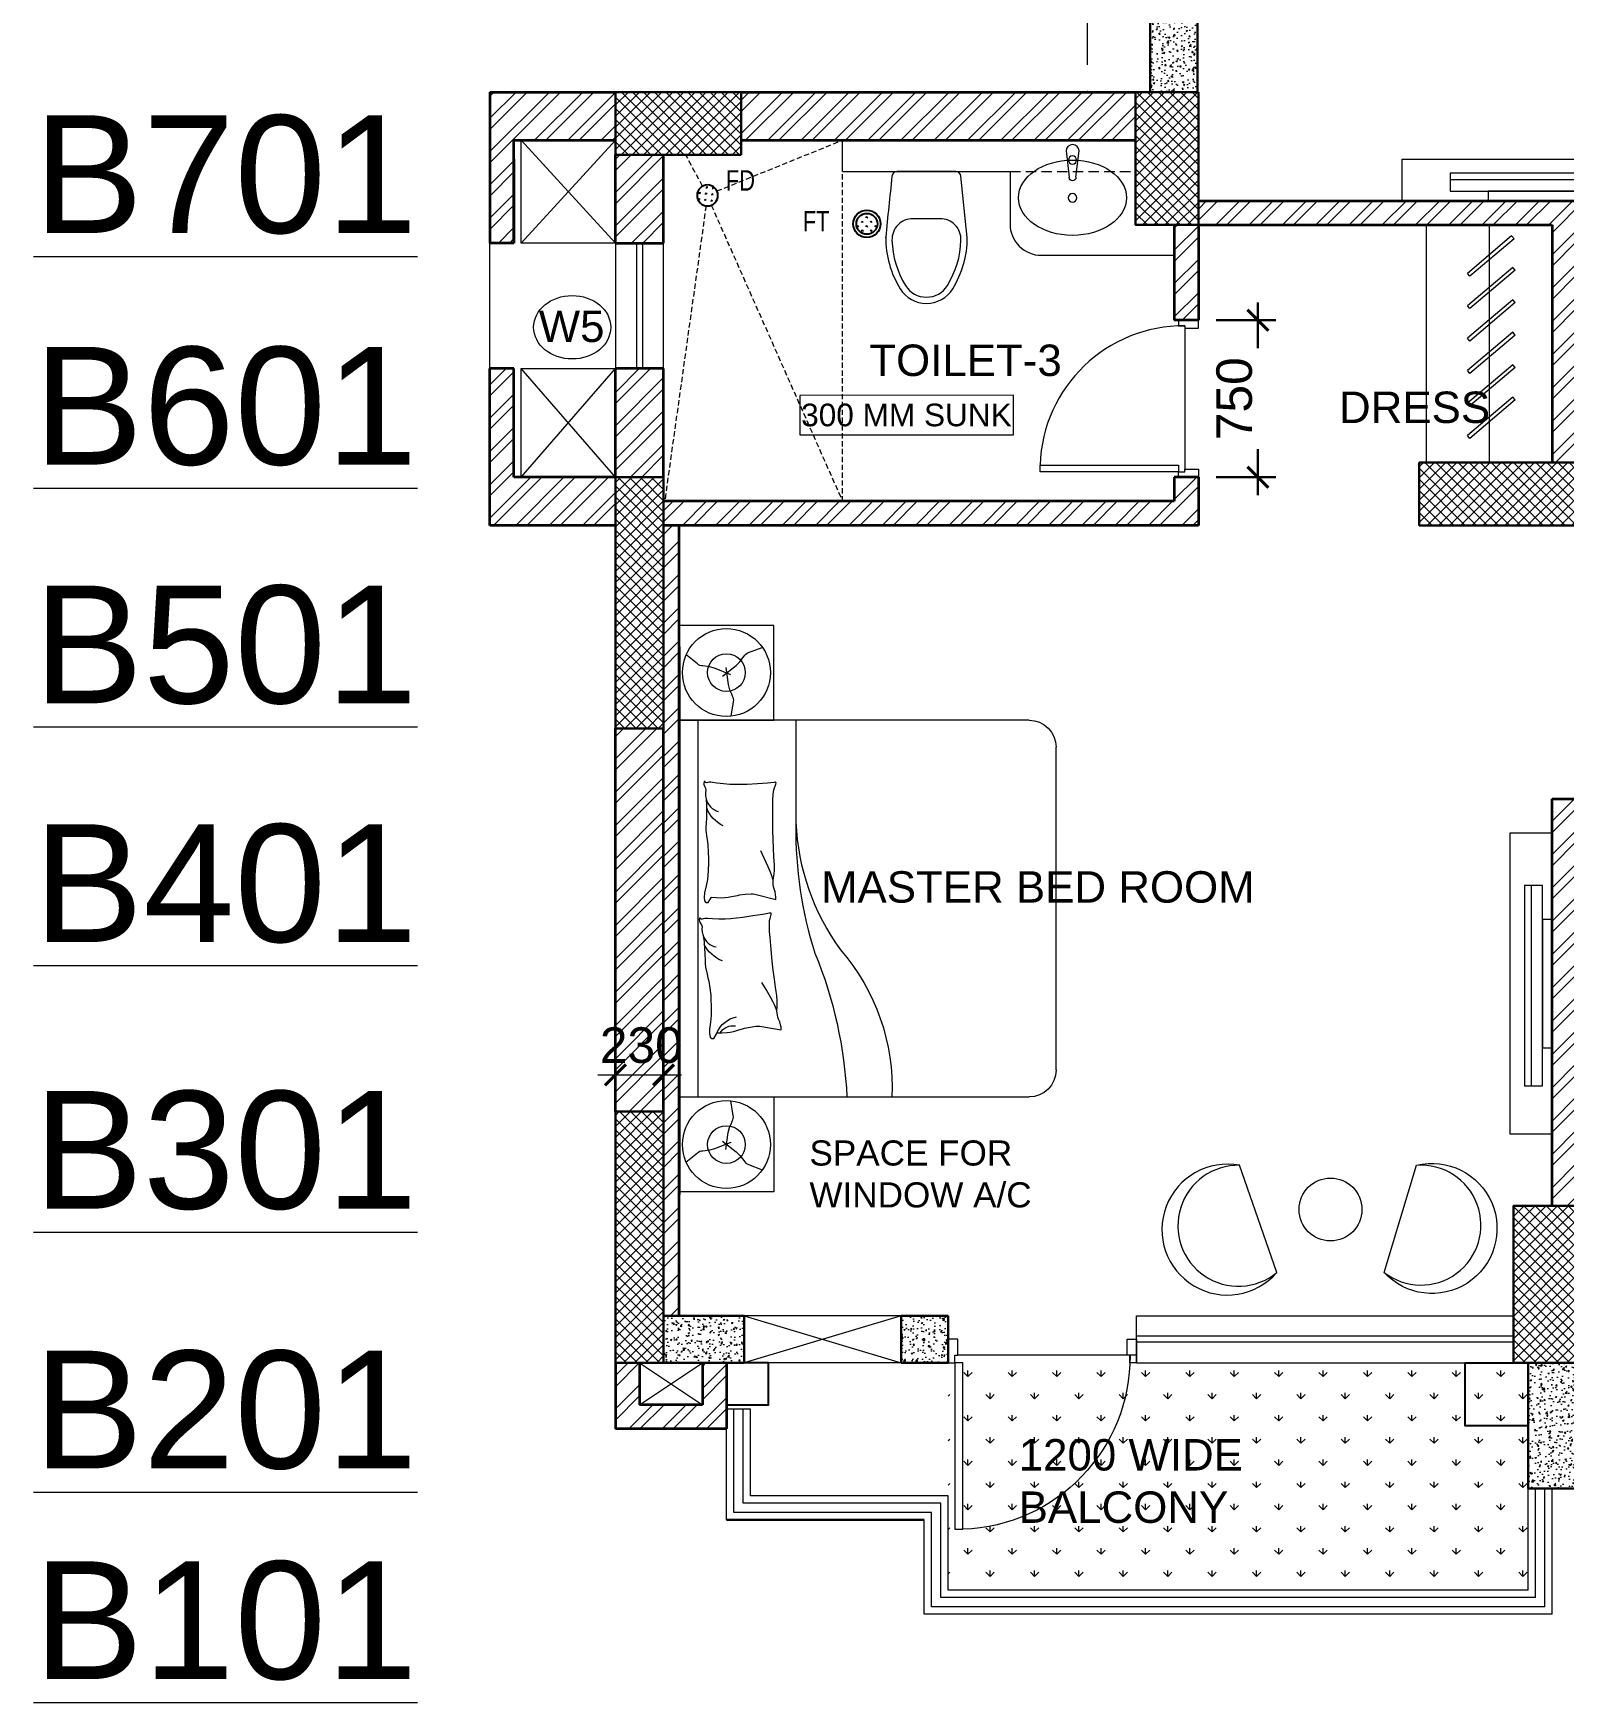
# Model space of a CAD drawing. Header units: millimetres. Extents: x 2919505 to 2966223, y -2460693 to -2283121.
# Drawn here: x 2919505 to 2926816, y -2315354 to -2307381 of the extents above; entities that cross this region are included whole.
import ezdxf
from ezdxf.enums import TextEntityAlignment as Align

# ---------------------------------------------------------------- set-up
doc = ezdxf.new("R2010")
doc.units = ezdxf.units.MM
doc.header["$LTSCALE"] = 100
doc.header["$MEASUREMENT"] = 0
doc.header["$PDMODE"] = 67
doc.linetypes.add('DASHED2', pattern=[0.375, 0.25, -0.125])
doc.linetypes.add('HIDDEN', pattern=[0.375, 0.25, -0.125])
for name, color, linetype, lineweight in [('A-DW NAMES', 173, 'Continuous', 15), ('ACC BLOCK', 211, 'Continuous', 30), ('COL H', 252, 'Continuous', 5), ('COLHACTH', 252, 'Continuous', 5), ('DIM', 7, 'Continuous', 9), ('door', 35, 'Continuous', 13), ('Door_ele', 21, 'Continuous', 30), ('FIX', 152, 'Continuous', 18), ('fixtures', 151, 'Continuous', 5), ('furn', 12, 'Continuous', 13), ('furniture', 5, 'Continuous', 18), ('hatch', 9, 'Continuous', 0), ('hidden', 127, 'HIDDEN', 5), ('MKG TEXT', 7, 'Continuous', 25), ('PROJ.', 7, 'DASHED2', 18), ('S-BALCONY HATCH', 34, 'Continuous', 5), ('Stairs', 2, 'Continuous', 18), ('text', 7, 'Continuous', 9), ('WALL', 1, 'Continuous', 35), ('WALL HATCH', 43, 'Continuous', 5), ('win', 150, 'Continuous', 18)]:
    doc.layers.add(name, color=color, linetype=linetype, lineweight=lineweight)
doc.layers.add('cutout', color=7, linetype='HIDDEN', lineweight=20, true_color=0x0544ff)
doc.layers.add('STR. COLUMN', color=7, linetype='Continuous', lineweight=30, true_color=0xf50000)
doc.layers.add('TANK', color=5, linetype='Continuous')
doc.styles.add('ARIAL', font='arial.ttf')
doc.styles.add('S', font='GOTHIC.TTF')
doc.styles.add('S7', font='romand.shx', dxfattribs={"height": 50})
doc.styles.add('Seal_Text', font='arial.ttf')
doc.styles.get("Standard").update_dxf_attribs({"font": 'sanss___.ttf'})
doc.dimstyles.new('D100', dxfattribs={"dimtxt": 170, "dimasz": 100, "dimexe": 85, "dimexo": 85, "dimgap": 25, "dimtad": 3, "dimdec": 0, "dimrnd": 5, "dimtxsty": 'Standard', "dimblk": 'ARCHTICK', "dimcen": 100, "dimdle": 85, "dimclrd": 256, "dimclre": 256, "dimclrt": 256, "dimadec": 0, "dimazin": 0, "dimtfac": 1, "dimtdec": 0, "dimtmove": 1, "dimatfit": 3, "dimfxl": 1, "dimlwd": -1, "dimlwe": -1, "dimarcsym": 0})
pattern_1 = [(45, (2939425.94, -2303411.33), (-79.5495, 79.5495), []), (45, (2939478.97, -2303411.33), (-79.5495, 79.5495), [])]
pattern_2 = [(50, (36.665, 147869.8), (71.7260183, -6.2752135), [7.5, -82.5]), (355, (36.665, 147869.8), (-13.8751334, 75.2192134), [6, -66]), (100.4514445, (42.64, 147869.28), (57.8508847, 68.9439991), [6.3740192, -70.1142112]), (46.1842, (36.665, 147889.8), (106.724133, -16.551928), [11.25, -123.75]), (96.6356355, (45.56, 147888.42), (93.4661946, 97.41186), [9.5610342, -105.171376]), (351.184164, (36.67, 147889.8), (93.4661945, 97.41186), [9, -99]), (21, (46.665, 147884.8), (59.6907052, -40.2618891), [7.5, -82.5]), (326, (46.665, 147884.8), (24.3315332, 72.5150045), [6, -66]), (71.4514447, (51.64, 147881.446), (84.0222377, 32.2531153), [6.374019, -70.1142112]), (37.5, (36.665, 147869.8), (1.21598553, 33.28938538), [0, -65.2, 0, -67, 0, -66.25]), (7.5, (36.665, 147869.8), (26.30695374, 39.4411712), [0, -38.2, 0, -63.7, 0, -25.25]), (327.5, (14.365, 147869.8), (53.38224362, -2.25548717), [0, -25, 0, -78, 0, -103.5]), (317.5, (4.365, 147869.8), (58.31861693, 10.01049823), [0, -32.5, 0, -51.8, 0, -73.5])]
pattern_3 = [(45, (36.67, 147869.8), (-79.549513, 79.549513), []), (45, (89.7, 147869.8), (-79.549513, 79.549513), [])]

# ---------------------------------------------------------------- blocks, each defined once
blk = doc.blocks.new('col7')
at = {"layer": 'COL H', "lineweight": 5, "ltscale": 0.1}
h = blk.add_hatch(dxfattribs=at)
h.set_pattern_fill('ANSI37', color=256, scale=300)
h.paths.add_polyline_path([(2930269.3, -2431251.2), (2930269.3, -2431021.2), (2929069.3, -2431021.2), (2929069.3, -2431251.2)])
at = {"color": 4, "ltscale": 0.1}
blk.add_lwpolyline([(2930269.3, -2431251.2), (2930269.3, -2431021.2), (2929069.3, -2431021.2), (2929069.3, -2431251.2)], close=True, dxfattribs=at)
blk = doc.blocks.new('col-1')
at = {"layer": 'COL H', "lineweight": 5, "ltscale": 0.1}
h = blk.add_hatch(dxfattribs=at)
h.set_pattern_fill('ANSI37', color=256, scale=300)
h.paths.add_polyline_path([(2928694.7, -2448501.1), (2928694.7, -2448801.1), (2929444.7, -2448801.1), (2929444.7, -2448501.1)])
at = {"layer": 'STR. COLUMN', "color": 4}
blk.add_lwpolyline([(2928694.7, -2448501.1), (2928694.7, -2448801.1), (2929444.7, -2448801.1), (2929444.7, -2448501.1)], close=True, dxfattribs=at)
blk = doc.blocks.new('col13')
at = {"layer": 'COLHACTH', "ltscale": 0.1}
h = blk.add_hatch(dxfattribs=at)
h.set_pattern_fill('ANSI37', color=8, scale=300, angle=-90)
h.set_pattern_definition([(315, (5373535.45, 473163.58), (26.5165043, 26.5165043), []), (45, (5373535.45, 473163.58), (-26.5165043, 26.5165043), [])])
h.paths.add_polyline_path([(2925034.3, -2455531.1), (2924734.3, -2455531.1), (2924734.3, -2456166.1), (2925034.3, -2456166.1)])
at = {"layer": 'STR. COLUMN', "color": 4}
blk.add_lwpolyline([(2925034.3, -2455531.1), (2924734.3, -2455531.1), (2924734.3, -2456166.1), (2925034.3, -2456166.1)], close=True, dxfattribs=at)
blk = doc.blocks.new('col6')
at = {"layer": 'COL H', "lineweight": 5, "ltscale": 0.1}
h = blk.add_hatch(dxfattribs=at)
h.set_pattern_fill('ANSI37', color=256, scale=300)
h.paths.add_polyline_path([(2936070.1, -2431591.1), (2935770.1, -2431591.1), (2935770.1, -2432191.1), (2936070.1, -2432191.1)])
at = {"layer": 'STR. COLUMN', "color": 4}
blk.add_lwpolyline([(2936070.1, -2431591.1), (2935770.1, -2431591.1), (2935770.1, -2432191.1), (2936070.1, -2432191.1)], close=True, dxfattribs=at)
blk = doc.blocks.new('A$C4EBC2541')
at = {"layer": 'door', "linetype": 'Continuous'}
for p, q in [((33.6, 119.9), (33.6, 958.2)), ((33.6, 958.2), (74, 958.2)), ((74, 958.2), (74, 119.9)), ((74, 119.9), (33.6, 119.9))]:
    blk.add_line(p, q, dxfattribs=at)
for points in [[(48, 0), (0, 0), (0, 119.9), (33.6, 119.9), (33.6, 81.6), (48, 81.6)], [(902, 0), (949.9, 0), (949.9, 119.9), (916.3, 119.9), (916.3, 81.6), (902, 81.6)]]:
    blk.add_lwpolyline(points, close=True, dxfattribs=at)
at = {"layer": 'door', "lineweight": 9, "ltscale": 0.5}
blk.add_arc((46.7, 88.9), 869.7, 359.51318, 88.19967, dxfattribs=at)
blk = doc.blocks.new('WC-WH')
for points in [[(315, 195), (22.4, 164.8, 0.384412), (0, 139.9), (0, -140, 0.383904), (22.4, -164.9, 0.001434), (313.7, -194.9, 0.140641), (560.2, -125.2, 0.259738), (630, 0, 0.259738), (560.2, 125.2, 0.139471)], [(225, 64.9), (225, -64.9, 0.422961), (328, -164.8, 0.13189), (544.4, -99.7, 0.259738), (600, 0, 0.259738), (544.4, 99.7, 0.13189), (328, 164.8, 0.422961)]]:
    blk.add_lwpolyline(points, format="xyb", close=True)
blk.add_arc((316.2, -170), 25, 264.2811, 270.16002)
blk = doc.blocks.new('A$C36853A70')
at = {"layer": 'furn', "ltscale": 0.005}
blk.add_line((83.9, 0), (83.9, 800), dxfattribs=at)
blk.add_lwpolyline([(38.9, 648.3), (0, 648.3), (0, 135.7), (38.9, 135.7)], close=True, dxfattribs=at)
blk.add_3dface([(110.9, 800, 0), (38.9, 800, 0), (38.9, 0, 0), (110.9, 0, 0)], dxfattribs=at)
blk = doc.blocks.new('A$C618E22CC')
at = {"layer": 'FIX', "color": 151, "ltscale": 0.005}
for p, q in [((25.1, 238.7, -59.6), (129.4, 226.6, -59.6)), ((129.4, 199.4, -59.6), (25.1, 187.3, -59.6))]:
    blk.add_line(p, q, dxfattribs=at)
for centre, radius in [((61.2, 213, -59.6), 16.2), ((209.9, 213, -59.6), 17)]:
    blk.add_circle(centre, radius, dxfattribs=at)
at = {"layer": 'FIX', "color": 151, "ltscale": 0.005, "extrusion": (-3.17778e-34, -3.38964e-33, -1)}
blk.add_arc((-25.7, 213, 59.6), 25.7, 271.38488, 88.61512, dxfattribs=at)
at = {"layer": 'FIX', "color": 151, "ltscale": 0.005}
blk.add_arc((129.4, 213, -59.6), 13.6, 270.00007, 89.99993, dxfattribs=at)
at = {"layer": 'FIX', "color": 151, "ltscale": 0.005, "extrusion": (-1.16519e-33, -3.38964e-33, -1)}
blk.add_ellipse((209.9, 213, -59.6), major_axis=(0, 213), ratio=0.698357, dxfattribs=at)
blk = doc.blocks.new('_ArchTick')
at = {"const_width": 0.15}
blk.add_lwpolyline([(-0.5, -0.5), (0.5, 0.5)], dxfattribs=at)
blk = doc.blocks.new('*D1886')
at = {"layer": 'Defpoints', "color": 0, "ltscale": 0.1, "transparency": 16777216}
for p in [(2922515.9, -2312355.7), (2922285.9, -2312511.5), (2922515.9, -2312511.5)]:
    blk.add_point(p, dxfattribs=at)
at = {"layer": 'DIM', "ltscale": 0.1, "transparency": 16777216}
for p, q in [((2922285.9, -2312426.5), (2922285.9, -2312270.7)), ((2922515.9, -2312426.5), (2922515.9, -2312270.7)), ((2922200.9, -2312355.7), (2922600.9, -2312355.7))]:
    blk.add_line(p, q, dxfattribs=at)
at = {"layer": 'DIM', "ltscale": 0.1, "transparency": 16777216, "xscale": 100, "yscale": 100, "zscale": 100, "rotation": 180}
blk.add_blockref('_ArchTick', (2922285.9, -2312355.7), dxfattribs=at)
at = {"layer": 'DIM', "ltscale": 0.1, "transparency": 16777216, "xscale": 100, "yscale": 100, "zscale": 100}
blk.add_blockref('_ArchTick', (2922515.9, -2312355.7), dxfattribs=at)
at = {"layer": 'DIM', "ltscale": 0.1, "transparency": 16777216, "insert": (2922409.4, -2312214.7), "char_height": 170, "attachment_point": 5}
blk.add_mtext('230', dxfattribs=at)
blk = doc.blocks.new('D')
at = {"layer": 'A-DW NAMES', "color": 6, "ltscale": 0.1}
blk.add_ellipse((0, 0), major_axis=(-296, 0), ratio=0.823236, start_param=-4.712389, end_param=1.570796, dxfattribs=at)
at = {"layer": 'A-DW NAMES', "ltscale": 0.1}
blk.add_attdef('D4', text='', height=250, dxfattribs=at).set_placement((-5, -113), align=Align.CENTER)
blk = doc.blocks.new('FT')
h = blk.add_hatch()
h.set_pattern_fill('GRASS', color=1, scale=30, style=0)
h.set_pattern_definition([(90, (-291077.183, -132848.178), (-21.2132034, 21.2132034), [5.625, -36.801407]), (45, (-291077.183, -132848.178), (-21.2132034, 21.2132034), [5.625, -24.375]), (135, (-291077.183, -132848.178), (-21.2132034, -21.2132034), [5.625, -24.375])])
h.paths.add_polyline_path([(50, 0, 1), (-50, 0, 1)])
at = {"ltscale": 0.01}
for radius in [65, 50]:
    blk.add_circle((0, 0), radius, dxfattribs=at)
blk = doc.blocks.new('FD')
h = blk.add_hatch()
h.set_pattern_fill('GRASS', color=1, scale=30, style=0)
h.set_pattern_definition([(48.263517, (-305643.78, 94638.493), (-1.7078496, 29.951348), [5.625, -36.801407]), (3.263517, (-305643.78, 94638.493), (-1.7078496, 29.951348), [5.625, -24.375]), (93.263517, (-305643.78, 94638.493), (-29.951348, -1.7078496), [5.625, -24.375])])
edge = h.paths.add_edge_path()
edge.add_arc((0, 0), 50, 318.26352, 498.26352)
edge.add_arc((0, 0), 50, 138.26352, 318.26352)
blk.add_circle((0, 0), 50)
blk = doc.blocks.new('A$C69EA10B6')
at = {"layer": 'furniture', "extrusion": (0, 0, -1)}
for p, q in [((1670.7, 900), (0, 900)), ((0, 900), (0, -900)), ((1800, -770.8), (1800, 770.8)), ((0, -900), (1670.7, -900))]:
    blk.add_line(p, q, dxfattribs=at)
at = {"layer": 'furniture', "flags": 128}
for points in [[(245.3, 1117), (168.8, 1147.9), (144.4, 1154.7), (122.7, 1157.8), (113.1, 1158.7, -0.201759), (86.3, 1168.8), (31.6, 1212.9)], [(205.9, 1110.4), (271, 1161.1), (289.1, 1178.9), (302.6, 1196.1), (308.2, 1203.9, -0.201759), (330.3, 1222.2), (395.9, 1247.5)], [(222.6, 1151.4), (234.1, 1069.7), (240.4, 1045.1), (248.5, 1024.8), (252.5, 1016, -0.201759), (257.2, 987.8), (246.4, 918.3)], [(556.6, 900), (556.6, 397.1, 0.081096), (648.1, -212.5, -0.085459), (800.5, -900)], [(556.6, 412.3, 0.147224), (770, -197.3, -0.192024), (1015.5, -900)], [(222.6, -1151.4), (234.1, -1069.7), (240.4, -1045.1), (248.5, -1024.8), (252.5, -1016, 0.201759), (257.2, -987.8), (246.4, -918.3)], [(205.9, -1110.4), (271, -1161.1), (289.1, -1178.9), (302.6, -1196.1), (308.2, -1203.9, 0.201759), (330.3, -1222.2), (395.9, -1247.5)], [(245.3, -1117), (168.8, -1147.9), (144.4, -1154.7), (122.7, -1157.8), (113.1, -1158.7, 0.201759), (86.3, -1168.8), (31.6, -1212.9)]]:
    blk.add_lwpolyline(points, format="xyb", dxfattribs=at)
for points in [[(462.5, 600.9), (457.6, 602.9), (453.6, 602.7), (437.4, 600.3), (421.1, 598.8), (373, 596), (324.9, 593.3), (294.4, 592.1), (267.8, 591.9), (241.1, 592.9), (210.3, 595.3), (179.6, 598.8), (158.4, 602.7), (150.9, 603.9), (143.3, 604), (135.9, 602.2), (130.7, 601.2), (125.5, 602.2), (123.6, 604), (123.2, 606.6), (121.2, 607), (118.6, 607.2), (117.1, 600.5), (117.1, 600.5), (117.7, 592.7), (120.6, 585.3), (125.1, 575.6), (127.2, 565), (125.5, 554.9), (125.8, 539.2), (128.7, 523.8), (130.6, 492.8), (130.6, 463.6), (129.8, 434.7), (127.9, 405.8), (127, 389.1), (127.2, 372.4), (132, 337.4), (134.1, 320.4), (136.2, 303.5), (138.1, 270.4), (139.9, 237.4), (139.4, 220.3), (138.1, 179.9), (134.1, 139.6), (127.8, 109.1), (120.5, 74.9), (118.9, 53.6), (120.5, 37.7), (126.9, 29.4), (137.3, 29.5), (137.3, 29.5), (154.2, 54.6), (178, 52.5), (202, 51.9), (217.5, 52.5), (232.9, 54.5), (250, 57.6), (258.8, 59.2), (277.4, 63.1), (287.7, 64.8), (315.1, 68), (342.7, 69.9), (351.5, 69.7), (360.3, 68.2), (461.6, 42.8), (461.6, 55.1), (459.9, 66.5), (457.1, 80.4), (453.3, 94.2), (450.7, 104.1), (449.1, 114.3), (448.4, 134.9), (450.9, 155.3), (454.5, 180.9), (454.9, 206.8), (453.7, 227.3), (452.2, 247.9), (449.8, 286.2), (448.1, 329.4), (447.1, 372.7), (446.5, 429.2), (446.4, 485.6), (447, 515.7), (448.4, 545.7), (449.5, 556.3), (451.5, 566.7), (455, 576.3), (459.9, 588.7), (461.4, 594.8)], [(439.4, -22.6), (434.4, -21.1), (430.4, -21.6), (414.5, -25.4), (398.4, -28.3), (350.7, -35.3), (303, -42.2), (272.8, -46.1), (246.2, -48.6), (219.6, -49.9), (188.7, -50.2), (157.8, -49.4), (136.4, -47.4), (128.7, -46.8), (121.2, -47.4), (114, -49.8), (108.9, -51.3), (103.6, -50.7), (101.5, -49.1), (100.9, -46.6), (98.9, -46.3), (96.3, -46.3), (95.4, -53.1), (95.4, -53.1), (96.7, -60.9), (100.2, -68), (105.5, -77.3), (108.6, -87.6), (107.8, -97.8), (109.3, -113.4), (113.6, -128.5), (118.2, -159.3), (120.8, -188.3), (122.5, -217.2), (123.1, -246.2), (123.7, -262.9), (125.3, -279.5), (133.1, -314), (136.7, -330.7), (140.3, -347.4), (145, -380.1), (149.8, -412.9), (150.7, -429.9), (152.9, -470.3), (152.5, -510.8), (148.9, -541.8), (144.5, -576.4), (144.8, -597.8), (147.8, -613.5), (154.9, -621.2), (165.3, -620.2), (165.3, -620.2), (180, -593.7), (203.8, -593.7), (227.8, -592.3), (243.2, -590.3), (258.3, -587), (275.1, -582.4), (283.7, -580), (301.9, -574.5), (312, -572), (339.1, -566.4), (366.3, -562.1), (375.2, -561.5), (384, -562.3), (487.2, -578.7), (486.1, -566.5), (483.5, -555.3), (479.4, -541.6), (474.5, -528.2), (471, -518.5), (468.5, -508.6), (466, -488.1), (466.7, -467.5), (468.1, -441.7), (466.2, -416), (463.2, -395.6), (460, -375.2), (454.2, -337.3), (448.8, -294.3), (444, -251.3), (438.4, -195.1), (433.5, -138.9), (431.4, -108.9), (430.3, -78.9), (430.4, -68.2), (431.5, -57.6), (434.1, -47.8), (437.9, -35), (438.9, -28.8)]]:
    blk.add_lwpolyline(points, close=True, dxfattribs=at)
for points in [[(448.4, 136), (440.3, 160.6), (433.9, 177.6), (425.2, 199.5), (406, 240.4), (388.7, 276.3)], [(465.9, -487), (455.7, -463.3), (447.9, -446.8), (437.2, -425.8), (414.5, -386.7), (394.2, -352.5)]]:
    blk.add_lwpolyline(points, dxfattribs=at)
at = {"layer": 'furniture'}
for centre, radius in [((224.9, 1127.2), 210), ((224.9, 1127.2), 90), ((224.9, -1127.2), 210), ((224.9, -1127.2), 90)]:
    blk.add_circle(centre, radius, dxfattribs=at)
at = {"layer": 'furniture', "extrusion": (0, 0, -1)}
for centre, radius, start, end in [((-1670.7, 770.8), 129.2, 90, 180), ((-285.4, 542.9), 166.6, 296.91345, 338.22409), ((-268.1, -95.8), 166.6, 291.91345, 333.22409), ((-297, -642.4), 127, 22.49015, 79.2392), ((-256.2, -632), 72.5, 31.62547, 99.84137), ((-1670.7, -770.8), 129.2, 180, 270)]:
    blk.add_arc(centre, radius, start, end, dxfattribs=at)
at = {"layer": 'furniture'}
for centre, start, end in [((208.5, 542.6), 193.20869, 254.2869), ((191.5, -102.9), 198.20869, 259.2869)]:
    blk.add_arc(centre, 82, start, end, dxfattribs=at)
for points in [[(0, 900), (452.3, 900), (452.3, 1352.3), (0, 1352.3)], [(89.8, 900), (0, 900), (0, -900), (89.8, -900)], [(0, -900), (452.3, -900), (452.3, -1352.3), (0, -1352.3)]]:
    blk.add_3dface(points, dxfattribs=at)
blk = doc.blocks.new('*D1884')
at = {"layer": 'Defpoints', "color": 0, "ltscale": 0.1, "transparency": 16777216}
for p in [(2925071, -2308751.3), (2925071, -2309501.3), (2925355.4, -2309501.3)]:
    blk.add_point(p, dxfattribs=at)
at = {"layer": 'Door_ele', "linetype": 'Continuous', "ltscale": 0.1, "transparency": 16777216}
blk.add_line((2925355.4, -2308666.3), (2925355.4, -2309586.3), dxfattribs=at)
at = {"layer": 'Door_ele', "ltscale": 0.1, "transparency": 16777216}
for p, q in [((2925156, -2308751.3), (2925440.4, -2308751.3)), ((2925156, -2309501.3), (2925440.4, -2309501.3))]:
    blk.add_line(p, q, dxfattribs=at)
at = {"layer": 'Door_ele', "ltscale": 0.1, "transparency": 16777216, "xscale": 100, "yscale": 100, "zscale": 100}
for p, rotation in [((2925355.4, -2308751.3), 90), ((2925355.4, -2309501.3), 270)]:
    blk.add_blockref('_ArchTick', p, dxfattribs=dict(at, rotation=rotation))
at = {"layer": 'Door_ele', "ltscale": 0.1, "transparency": 16777216, "insert": (2925242.9, -2309126.3), "char_height": 170, "attachment_point": 5, "rotation": 90, "bg_fill": 3, "box_fill_scale": 1.25, "bg_fill_color": 256, "bg_fill_true_color": 13158600, "bg_fill_transparency": 0}
blk.add_mtext('750', dxfattribs=at)
blk = doc.blocks.new('LvlP')
at = {"style": 'S7'}
blk.add_attdef('LVL-7600', (122.8, 23.8), '', height=125, dxfattribs=at)

msp = doc.modelspace()

# ---------------------------------------------------------------- hatches: boundary and pattern name
at = {"layer": 'S-BALCONY HATCH'}
h = msp.add_hatch(dxfattribs=at)
h.set_pattern_fill('GRASS', color=256, scale=150, style=0)
h.set_pattern_definition([(90, (3844304.48, -1897911.68), (-106.066017, 106.066017), [28.125, -184.007034]), (45, (3844304.48, -1897911.68), (-106.066017, 106.066017), [28.125, -121.875]), (135, (3844304.48, -1897911.68), (-106.066017, -106.066017), [28.125, -121.875])])
edge = h.paths.add_edge_path()
edge.add_line((2926645.9, -2314816.3), (2926394.3, -2314816.3))
edge.add_line((2926394.3, -2314816.3), (2926394.3, -2314816.3))
edge.add_line((2926394.3, -2314816.3), (2923876, -2314816.3))
edge.add_line((2923876, -2314816.3), (2923876, -2314296.3))
edge.add_line((2923876, -2314296.3), (2923876, -2313731.3))
edge.add_line((2923876, -2313731.3), (2926645.9, -2313731.3))
edge.add_line((2926645.9, -2313731.3), (2926645.9, -2314816.3))
at = {"layer": 'WALL HATCH'}
h = msp.add_hatch(dxfattribs=at)
h.set_pattern_fill('AR-CONC', color=8, scale=10, style=0)
h.set_pattern_definition([(50, (36.665, 147869.8), (71.7260183, -6.2752135), [7.5, -82.5]), (355, (36.665, 147869.8), (-13.8751334, 75.2192134), [6, -66]), (100.4514445, (42.64, 147869.28), (57.8508847, 68.9439991), [6.3740192, -70.1142112]), (46.1842, (36.665, 147889.8), (106.724133, -16.551928), [11.25, -123.75]), (96.6356355, (45.56, 147888.42), (93.4661946, 97.41186), [9.5610342, -105.171376]), (351.184164, (36.67, 147889.8), (93.4661945, 97.41186), [9, -99]), (21, (46.665, 147884.8), (59.6907052, -40.2618891), [7.5, -82.5]), (326, (46.665, 147884.8), (24.3315332, 72.5150045), [6, -66]), (71.4514447, (51.64, 147881.446), (84.0222377, 32.2531153), [6.374019, -70.1142112]), (37.5, (36.665, 147869.8), (1.21598553, 33.28938538), [0, -65.2, 0, -67, 0, -66.25]), (7.5, (36.665, 147869.8), (26.30695374, 39.4411712), [0, -38.2, 0, -63.7, 0, -25.25]), (327.5, (14.365, 147869.8), (53.38224362, -2.25548717), [0, -25, 0, -78, 0, -103.5]), (317.5, (4.365, 147869.8), (58.31861693, 10.01049823), [0, -32.5, 0, -51.8, 0, -73.5])])
h.paths.add_polyline_path([(2924841, -2307661.3), (2925066, -2307661.3), (2925066, -2307296.4), (2924957.3, -2307296.4), (2924841, -2307296.4)])
h = msp.add_hatch(dxfattribs=at)
h.set_pattern_fill('ANSI32', color=256, scale=300, style=0)
h.set_pattern_definition(pattern_1)
h.paths.add_polyline_path([(2925071, -2309501.3), (2924956, -2309501.3), (2924956, -2309616.3), (2922515.9, -2309616.3), (2922515.9, -2309731.3), (2925071, -2309731.3)])
h.paths.add_polyline_path([(2921685.9, -2308382.5), (2921800.9, -2308382.5), (2921800.9, -2307981.3), (2921800.9, -2307891.3), (2922285.9, -2307891.3), (2922285.9, -2307661.3), (2921685.9, -2307661.3)])
h.paths.add_polyline_path([(2922515.9, -2307961.3), (2922285.9, -2307961.3), (2922285.9, -2307891.3), (2922285.9, -2307891.3), (2922285.9, -2308382.5), (2922515.9, -2308382.5)])
h = msp.add_hatch(dxfattribs=at)
h.set_pattern_fill('ANSI32', color=256, scale=300, style=0)
h.set_pattern_definition(pattern_1)
h.paths.add_polyline_path([(2922885.9, -2307661.3), (2922885.9, -2307891.3), (2924771, -2307891.3), (2924771, -2307661.3)])
h = msp.add_hatch(dxfattribs=at)
h.set_pattern_fill('ANSI32', color=256, scale=300, style=0)
h.set_pattern_definition(pattern_1)
h.paths.add_polyline_path([(2927751, -2308296.3), (2927751, -2308181.3), (2925071, -2308181.3), (2925071, -2308296.3), (2926760.9, -2308296.3), (2926760.9, -2309431.3), (2926875.7, -2309431.3), (2926875.9, -2308296.3)])
h = msp.add_hatch(dxfattribs=at)
h.set_pattern_fill('ANSI32', color=256, scale=300, style=0)
h.set_pattern_definition(pattern_3)
h.paths.add_polyline_path([(2924956, -2308296.3), (2925071, -2308296.3), (2925071, -2308751.3), (2924956, -2308751.3)])
h = msp.add_hatch(dxfattribs=at)
h.set_pattern_fill('ANSI32', color=256, scale=300, style=0)
h.set_pattern_definition(pattern_1)
h.paths.add_polyline_path([(2921685.9, -2309731.3), (2921685.9, -2308982.5), (2921800.9, -2308982.5), (2921800.9, -2309501.3), (2922285.9, -2309501.3), (2922285.9, -2309731.3)])
h = msp.add_hatch(dxfattribs=at)
h.set_pattern_fill('ANSI32', color=256, scale=300, style=0)
h.set_pattern_definition(pattern_1)
h.paths.add_polyline_path([(2922515.9, -2308982.5), (2922286, -2308982.5), (2922285.9, -2309053.8), (2922285.9, -2309501.3), (2922515.9, -2309501.3)])
h = msp.add_hatch(dxfattribs=at)
h.set_pattern_fill('ANSI32', color=256, scale=300, style=0)
h.set_pattern_definition(pattern_1)
h.paths.add_polyline_path([(2927925.9, -2309616.3), (2928040.9, -2309616.3), (2928040.9, -2311036.8), (2926760.9, -2311036.8), (2926760.9, -2312981.3), (2926875.9, -2312981.3), (2926875.9, -2312970.4), (2926875.9, -2312829.3), (2926875.9, -2311151.8), (2928640.9, -2311151.8), (2928640.9, -2311036.8), (2928593.1, -2311036.8), (2928155.9, -2311036.8), (2928155.9, -2309616.3), (2928870.9, -2309616.3), (2928870.9, -2309501.3), (2927925.9, -2309501.3)])
h = msp.add_hatch(dxfattribs=at)
h.set_pattern_fill('ANSI32', color=256, scale=300, style=0)
h.set_pattern_definition([(45, (2939500.94, -2302441.33), (-79.5495, 79.5495), []), (45, (2939553.98, -2302441.33), (-79.5495, 79.5495), [])])
h.paths.add_polyline_path([(2922590.9, -2311542.7), (2922590.9, -2311324.9), (2922590.9, -2311368.5), (2922590.9, -2311530.1)])
h.paths.add_polyline_path([(2922590.8, -2309731.3), (2922515.9, -2309731.3), (2922515.9, -2311429.6), (2922515.9, -2311530.6), (2922515.9, -2313506.3), (2922590.9, -2313506.3), (2922590.8, -2311360.3), (2922590.9, -2311360.3), (2922590.9, -2309967.5), (2922590.8, -2309967.5)])
h = msp.add_hatch(dxfattribs=at)
h.set_pattern_fill('ANSI32', color=256, scale=300, style=0)
h.set_pattern_definition(pattern_1)
h.paths.add_polyline_path([(2922515.9, -2312512.7), (2922515.9, -2312294.9), (2922515.9, -2312338.5), (2922515.9, -2312500.1)])
h.paths.add_polyline_path([(2922515.8, -2310701.3), (2922285.9, -2310701.3), (2922285.9, -2312399.6), (2922285.9, -2312500.6), (2922285.9, -2312531.3), (2922515.8, -2312531.3), (2922515.8, -2312330.3), (2922515.9, -2312330.3), (2922515.9, -2310937.5), (2922515.8, -2310937.5)])
h = msp.add_hatch(dxfattribs=at)
h.set_pattern_fill('AR-CONC', color=8, scale=10, style=0)
h.set_pattern_definition(pattern_2)
h.paths.add_polyline_path([(2922901, -2313731.3), (2922901, -2313506.3), (2922515.9, -2313506.3), (2922515.9, -2313731.3)])
h.paths.add_polyline_path([(2923876, -2313506.3), (2923651, -2313506.3), (2923651, -2313731.3), (2923876, -2313731.3)])
h = msp.add_hatch(dxfattribs=at)
h.set_pattern_fill('ANSI32', color=256, scale=300, style=0)
h.set_pattern_definition(pattern_3)
h.paths.add_polyline_path([(2922400.9, -2313731.3), (2922285.9, -2313731.3), (2922285.9, -2314046.3), (2922816.3, -2314046.3), (2922816.3, -2313731.3), (2922701.3, -2313731.3), (2922701.3, -2313931.3), (2922400.9, -2313931.3), (2922400.9, -2313731.3)])
h = msp.add_hatch(dxfattribs=at)
h.set_pattern_fill('AR-CONC', color=8, scale=10, style=0)
h.set_pattern_definition(pattern_2)
h.paths.add_polyline_path([(2927400.9, -2314296.3), (2927400.9, -2314231.3), (2926875.9, -2314231.3), (2926875.9, -2313731.3), (2926645.9, -2313731.3), (2926645.9, -2314331.3), (2927400.9, -2314331.3)])

# ---------------------------------------------------------------- linework, layer by layer
at = {"layer": 'ACC BLOCK', "ltscale": 0.1}
for p, q in [((2924841, -2307296.4), (2924841, -2307661.3)), ((2925066, -2307296.4), (2925066, -2307661.3)), ((2922901, -2313506.3), (2922515.9, -2313506.3)), ((2922901, -2313506.3), (2922901, -2313731.3)), ((2923876, -2313506.3), (2923651, -2313506.3)), ((2923651, -2313731.3), (2923651, -2313506.3)), ((2923876, -2313731.3), (2923876, -2313506.3)), ((2922901, -2313731.3), (2922515.9, -2313731.3)), ((2923876, -2313731.3), (2923651, -2313731.3)), ((2926645.9, -2313731.3), (2926645.9, -2314331.3)), ((2927400.9, -2314331.3), (2926645.9, -2314331.3))]:
    msp.add_line(p, q, dxfattribs=at)
at = {"layer": 'cutout', "color": 160, "linetype": 'Continuous', "lineweight": 9, "ltscale": 0.1, "true_color": 0x0040ff}
for p, q in [((2921835.9, -2307891.3), (2922285.9, -2308382.5)), ((2922285.9, -2307891.3), (2921835.9, -2308382.5)), ((2921835.9, -2309501.3), (2922285.9, -2308982.5)), ((2922285.9, -2309501.3), (2921835.9, -2308982.5)), ((2922400.9, -2313931.3), (2922701.3, -2313731.3)), ((2922400.9, -2313731.3), (2922701.3, -2313931.3))]:
    msp.add_line(p, q, dxfattribs=at)
at = {"layer": 'cutout', "color": 160, "linetype": 'Continuous', "ltscale": 0.1, "true_color": 0x0040ff}
for points in [[(2921835.9, -2307891.3), (2922285.9, -2307891.3), (2922285.9, -2308382.5), (2921835.9, -2308382.5)], [(2921835.9, -2308982.5), (2922285.9, -2308982.5), (2922285.9, -2309501.3), (2921835.9, -2309501.3)], [(2922400.9, -2313731.3), (2922701.3, -2313731.3), (2922701.3, -2313931.3), (2922400.9, -2313931.3)]]:
    msp.add_lwpolyline(points, close=True, dxfattribs=at)
at = {"layer": 'door'}
for p, q in [((2925006.6, -2308789.2), (2925006.6, -2309463.3)), ((2924776, -2313694.9), (2923921.6, -2313694.9))]:
    msp.add_line(p, q, dxfattribs=at)
at = {"layer": 'fixtures'}
msp.add_line((2923371, -2308041.3), (2923371, -2307891.3), dxfattribs=at)
at = {"layer": 'fixtures', "color": 8, "linetype": 'DASHED2', "ltscale": 2}
msp.add_line((2924171, -2308041.3), (2924771, -2308041.3), dxfattribs=at)
at = {"layer": 'fixtures'}
msp.add_lwpolyline([(2923371, -2308041.3), (2924171, -2308041.3), (2924171, -2308291.3, 0.414214), (2924321, -2308441.3), (2924871, -2308441.3), (2924956, -2308441.3)], format="xyb", dxfattribs=at)
at = {"layer": 'furniture'}
for points in [[(2926044, -2308181.3), (2926044, -2307981.3), (2927482.5, -2307981.3), (2927482.5, -2308181.3)], [(2926760.9, -2312638.1), (2926560.9, -2312638.1), (2926560.9, -2311199.6), (2926760.9, -2311199.6)]]:
    msp.add_lwpolyline(points, dxfattribs=at)
for points in [[(2925445.9, -2313299.1), (2925268.1, -2312787.6, 1.731656), (2925445.9, -2313299.1)], [(2925958.2, -2313299.1), (2926113, -2312787.6, -1.754703), (2925958.2, -2313299.1)]]:
    msp.add_lwpolyline(points, format="xyb", close=True, dxfattribs=at)
msp.add_circle((2925702.1, -2312998.5), 150, dxfattribs=at)
for centre, radius, start, end in [((2925261.9, -2313076.4), 288.9, 88.76083, 309.58497), ((2926134.4, -2313073.3), 286.4, 232.03675, 94.27755)]:
    msp.add_arc(centre, radius, start, end, dxfattribs=at)
at = {"layer": 'hatch'}
for p, q in [((2926160.9, -2309431.3), (2926160.9, -2308296.3)), ((2926567.5, -2308348.5), (2926356, -2308527.4)), ((2926460.9, -2308296.3), (2926460.9, -2309431.3)), ((2926567.5, -2308348.5), (2926578.9, -2308361.9)), ((2926578.9, -2308361.9), (2926367.3, -2308540.8)), ((2926572.7, -2308499), (2926356, -2308682.3)), ((2926584.1, -2308512.5), (2926572.7, -2308499)), ((2926367.3, -2308540.8), (2926356, -2308527.4)), ((2926584.1, -2308512.5), (2926367.3, -2308695.8)), ((2926572.7, -2308654), (2926356, -2308837.3)), ((2926584.1, -2308667.4), (2926367.3, -2308850.7)), ((2926584.1, -2308667.4), (2926572.7, -2308654)), ((2926367.3, -2308695.8), (2926356, -2308682.3)), ((2926572.7, -2308808.9), (2926356, -2308992.2)), ((2926584.1, -2308822.3), (2926367.3, -2309005.7)), ((2926584.1, -2308822.3), (2926572.7, -2308808.9)), ((2926367.3, -2308850.7), (2926356, -2308837.3)), ((2926572.7, -2308963.9), (2926356, -2309147.2)), ((2926584.1, -2308977.3), (2926367.3, -2309160.6)), ((2926584.1, -2308977.3), (2926572.7, -2308963.9)), ((2926367.3, -2309005.7), (2926356, -2308992.2)), ((2926572.7, -2309118.8), (2926356, -2309302.1)), ((2926367.3, -2309160.6), (2926356, -2309147.2)), ((2926584.1, -2309132.2), (2926367.3, -2309315.6)), ((2926584.1, -2309132.2), (2926572.7, -2309118.8)), ((2926367.3, -2309315.6), (2926356, -2309302.1))]:
    msp.add_line(p, q, dxfattribs=at)
at = {"layer": 'hidden'}
msp.add_line((2923371, -2309616.3), (2923371, -2307891.3), dxfattribs=at)
for points in [[(2922770.9, -2308134.1), (2923371, -2307891.3)], [(2922702, -2308111.2), (2922621.5, -2307961.3)], [(2922718.7, -2308204.8), (2922520.9, -2309616.3)], [(2922743.7, -2308201.9), (2923371, -2309616.3)]]:
    msp.add_lwpolyline(points, dxfattribs=at)
at = {"layer": 'MKG TEXT', "ltscale": 0.1}
for points in [[(2922816.3, -2313931.3), (2923016.3, -2313931.3), (2923016.3, -2313731.3), (2922816.3, -2313731.3)], [(2926645.9, -2314031.3), (2926345.9, -2314031.3), (2926345.9, -2313731.3), (2926645.9, -2313731.3)]]:
    msp.add_lwpolyline(points, close=True, dxfattribs=at)
at = {"layer": 'PROJ.', "ltscale": 10}
msp.add_line((2924539.3, -2305031.3), (2924539.3, -2307661.3), dxfattribs=at)
at = {"layer": 'Stairs'}
for p, q in [((2922816.3, -2314481.3), (2922816.3, -2313952.5)), ((2922851.3, -2314446.3), (2922851.3, -2313952.5)), ((2922896.3, -2314401.3), (2922896.3, -2313952.5)), ((2922931.3, -2314366.3), (2922931.3, -2313952.5)), ((2923841, -2314401.3), (2922896.3, -2314401.3)), ((2923876, -2314366.3), (2922931.3, -2314366.3)), ((2923841, -2314851.3), (2923841, -2314401.3)), ((2923876, -2314816.3), (2923876, -2314366.3)), ((2926645.9, -2314816.3), (2926645.9, -2314331.3)), ((2926680.9, -2314851.3), (2926680.9, -2314331.3)), ((2926725.9, -2314896.3), (2926725.9, -2314331.3)), ((2926760.9, -2314931.3), (2926760.9, -2314331.3)), ((2923761, -2314481.3), (2922816.3, -2314481.3)), ((2923796, -2314446.3), (2922851.3, -2314446.3)), ((2923761, -2314931.3), (2923761, -2314481.3)), ((2923796, -2314896.3), (2923796, -2314446.3)), ((2926680.9, -2314851.3), (2923841, -2314851.3)), ((2926645.9, -2314816.3), (2923876, -2314816.3)), ((2926760.9, -2314931.3), (2923761, -2314931.3)), ((2926725.9, -2314896.3), (2923796, -2314896.3))]:
    msp.add_line(p, q, dxfattribs=at)
at = {"layer": 'Stairs', "ltscale": 0.1}
msp.add_line((2922931.3, -2313952.5), (2922816.3, -2313952.5), dxfattribs=at)
at = {"layer": 'TANK', "ltscale": 0.1}
for p, q in [((2923761, -2314481.3), (2922816.3, -2314481.3)), ((2922816.3, -2314481.3), (2923761, -2314481.3))]:
    msp.add_line(p, q, dxfattribs=at)
at = {"layer": 'text', "lineweight": 9}
msp.add_lwpolyline([(2924187.4, -2309109.8), (2923166.1, -2309110.2), (2923166.1, -2309298.9), (2924187.4, -2309298.5)], close=True, dxfattribs=at)
at = {"layer": 'WALL'}
for p, q in [((2921685.9, -2307661.3), (2922285.9, -2307661.3)), ((2921685.9, -2307661.3), (2921685.9, -2308382.5)), ((2922885.9, -2307661.3), (2924771, -2307661.3)), ((2921800.9, -2307891.3), (2922285.9, -2307891.3)), ((2921800.9, -2308382.5), (2921800.9, -2307891.3)), ((2922885.9, -2307891.3), (2924771, -2307891.3)), ((2921800.9, -2307981.3), (2921800.9, -2308382.5)), ((2922285.9, -2308382.5), (2922285.9, -2307961.3)), ((2922515.9, -2308382.5), (2922515.9, -2307961.3)), ((2925071, -2308181.3), (2927751, -2308181.3)), ((2924956, -2308296.3), (2924956, -2308751.3)), ((2925071, -2308296.3), (2926760.9, -2308296.3)), ((2925071, -2308296.3), (2925071, -2308751.3)), ((2926760.9, -2308296.3), (2926760.9, -2309431.3)), ((2921800.9, -2308382.5), (2921685.9, -2308382.5)), ((2922285.9, -2308382.5), (2922515.9, -2308382.5)), ((2925071, -2308751.3), (2924956, -2308751.3)), ((2921685.9, -2309731.3), (2921685.9, -2308982.5)), ((2921800.9, -2308982.5), (2921685.9, -2308982.5)), ((2921800.9, -2309501.3), (2921800.9, -2308982.5)), ((2922285.9, -2309501.3), (2922285.9, -2308982.5)), ((2922515.9, -2308982.5), (2922285.9, -2308982.5)), ((2922515.9, -2309501.3), (2922515.9, -2308982.5)), ((2922285.9, -2309501.3), (2921800.9, -2309501.3)), ((2925071, -2309501.3), (2924956, -2309501.3)), ((2924956, -2309501.3), (2924956, -2309616.3)), ((2925071, -2309501.3), (2925071, -2309731.3)), ((2924956, -2309616.3), (2922515.9, -2309616.3)), ((2922285.9, -2309731.3), (2921685.9, -2309731.3)), ((2925071, -2309731.3), (2922515.9, -2309731.3)), ((2922590.9, -2313506.3), (2922591, -2309731.3)), ((2922590.9, -2310311.3), (2922590.9, -2312926.3)), ((2922285.9, -2312531.3), (2922285.9, -2310701.3)), ((2922515.9, -2312531.3), (2922515.9, -2310701.3)), ((2926760.9, -2312981.3), (2926760.9, -2311036.8)), ((2926760.9, -2311036.8), (2928040.9, -2311036.8))]:
    msp.add_line(p, q, dxfattribs=at)
at = {"layer": 'WALL', "ltscale": 0.1}
for p, q in [((2922285.9, -2313731.3), (2922285.9, -2314046.3)), ((2922400.9, -2313731.3), (2922400.9, -2313931.3)), ((2922701.3, -2313731.3), (2922701.3, -2313931.3)), ((2922816.3, -2313731.3), (2922816.3, -2314046.3)), ((2922701.3, -2313931.3), (2922400.9, -2313931.3)), ((2922816.3, -2314046.3), (2922285.9, -2314046.3))]:
    msp.add_line(p, q, dxfattribs=at)
at = {"layer": 'win'}
for p, q in [((2921685.9, -2308982.5), (2921685.9, -2308382.5)), ((2922285.9, -2308382.5), (2922285.9, -2308982.5)), ((2922385.9, -2308382.5), (2922385.9, -2308982.5)), ((2922415.9, -2308982.5), (2922415.9, -2308382.5)), ((2922515.9, -2308982.5), (2922515.9, -2308382.5)), ((2924776, -2313506.3), (2926575.9, -2313506.3)), ((2924776, -2313731.3), (2924776, -2313506.3)), ((2924776, -2313601.3), (2926575.9, -2313601.3)), ((2924776, -2313631.3), (2926575.9, -2313631.3)), ((2924776, -2313731.3), (2926575.9, -2313731.3))]:
    msp.add_line(p, q, dxfattribs=at)
at = {"layer": 'win', "linetype": 'Continuous'}
for p, q in [((2923651, -2313506.3), (2922901, -2313506.3)), ((2922901, -2313506.3), (2923651, -2313731.3)), ((2923651, -2313506.3), (2922901, -2313731.3)), ((2923651, -2313731.3), (2922901, -2313731.3))]:
    msp.add_line(p, q, dxfattribs=at)

# ---------------------------------------------------------------- block references
at = {"layer": 'A-DW NAMES'}
ref = msp.add_blockref('D', (2922079.1, -2308784.9), dxfattribs=dict(at, xscale=0.6220800000000001, yscale=0.6220800000000001, zscale=0.6220800000000001))
ref.add_attrib('D4', 'W5', dxfattribs={"color": 7, "ltscale": 0.1, "height": 150}).set_placement((2922076.3, -2308855.4), align=Align.CENTER)
at = {"layer": 'door'}
for p, xscale, yscale, zscale, rotation in [((2925071, -2309501.3), 0.7895321297949348, 0.7895321173803383, 0.7895321040857598, 90), ((2923876, -2313617.7), -0.947438578796866, 0.9474385638993496, 0.9474385479458549, 180)]:
    msp.add_blockref('A$C4EBC2541', p, dxfattribs=dict(at, xscale=xscale, yscale=yscale, zscale=zscale, rotation=rotation))
at = {"layer": 'fixtures', "extrusion": (0.000416143, -0.000487145, -1), "xscale": 1.209999999998451, "yscale": 1.209999999998451, "zscale": -1.20999999999845, "rotation": 269.9999883672381}
msp.add_blockref('A$C618E22CC', (-2924727, -2307911.4, 2269.3), dxfattribs=at)
at = {"layer": 'fixtures', "rotation": 270.0000000589956}
msp.add_blockref('WC-WH', (2923771.8, -2308041.3), dxfattribs=at)
at = {"layer": 'furniture'}
for p, xscale, yscale, zscale, rotation in [((2927230.3, -2308181.3), 1.196032140578612, 1.196032140578612, 1.196032140578612, 90.00000000886433), ((2926760.9, -2311451.8), 1.196032140578608, 1.196032140578608, 1.196032140578608, 180.0000000088644)]:
    msp.add_blockref('A$C36853A70', p, dxfattribs=dict(at, xscale=xscale, yscale=yscale, zscale=zscale, rotation=rotation))
at = {"layer": 'furniture', "ltscale": 0.1}
msp.add_blockref('A$C69EA10B6', (2922591, -2311561.3), dxfattribs=at)
at = {"layer": 'MKG TEXT', "lineweight": 0, "ltscale": 0.01, "xscale": -1, "rotation": 356.6243257409866}
msp.add_blockref('FD', (2922725.6, -2308155.3), dxfattribs=at)
at = {"layer": 'MKG TEXT', "ltscale": 0.01}
msp.add_blockref('FT', (2923487.2, -2308290.9), dxfattribs=at)
at = {"layer": 'STR. COLUMN'}
for name, p, rotation in [('col6', (5354477.1, 628108.7), 270), ('col-1', (5855570.6, -4758232.5), 180), ('col7', (491264.7, -5239770.6), 90), ('col7', (491264.8, -5242800.6), 90), ('col-1', (5375377.1, 615713.4), 270)]:
    msp.add_blockref(name, p, dxfattribs=dict(at, rotation=rotation))
msp.add_blockref('col13', (36.7, 147869.8), dxfattribs=at)
at = {"layer": 'text', "lineweight": 9}
ref = msp.add_blockref('LvlP', (2924302.3, -2309280.5), dxfattribs=dict(at, xscale=-0.9526572005124763, yscale=0.9526572005124763, zscale=0.9526572005124763))
ref.add_attrib('LVL-7600', '300 MM SUNK', (2923173.1, -2309257.8), dxfattribs={"layer": '0', "color": 7, "height": 108, "style": 'Seal_Text'})

# ---------------------------------------------------------------- texts
at = {"layer": 'MKG TEXT', "ltscale": 0.01, "style": 'S', "width": 0.8}
for s, p in [('FD', (2922883, -2308083.6, 524.3)), ('FT', (2923244.5, -2308278.7, 524.3))]:
    msp.add_text(s, height=97.5, dxfattribs=at).set_placement(p, align=Align.MIDDLE)
at = {"layer": 'text', "color": 1, "ltscale": 1000, "char_height": 496.466, "width": 15426.559, "attachment_point": 1, "style": 'ARIAL'}
for s, insert in [('{\\H1.133x;\\LB701}', (2919504.8, -2307772.2, 0)), ('{\\H1.133x;\\LB601}', (2919504.8, -2308878.6, 0)), ('{\\H1.133x;\\LB501}', (2919504.8, -2310018.5, 0)), ('{\\H1.133x;\\LB401}', (2919504.8, -2311158.4, 0)), ('{\\H1.133x;\\LB301}', (2919504.8, -2312432.5, 0)), ('{\\H1.133x;\\LB201}', (2919504.8, -2313673, 0)), ('{\\H1.133x;\\LB101}', (2919504.8, -2314678.8, 0))]:
    msp.add_mtext(s, dxfattribs=dict(at, insert=insert))
at = {"layer": 'text', "ltscale": 10}
for s, insert, char_height, width, attachment_point in [('TOILET-3\\P ', (2924418.3, -2308867.6), 150, 1528.822, 3), ('DRESS\\P  ', (2926464.7, -2309092.1), 150, 1298.206, 3), ('MASTER BED ROOM\\P  ', (2925339.9, -2311383), 150, 2308.032, 3), ('SPACE FOR WINDOW A/C', (2923212.7, -2312668.7), 120, 1242.424, 1)]:
    msp.add_mtext(s, dxfattribs=dict(at, insert=insert, char_height=char_height, width=width, attachment_point=attachment_point))
at = {"layer": 'text', "insert": (2924212.3, -2314095.2), "char_height": 150, "width": 1568.708, "attachment_point": 1}
msp.add_mtext('1200 WIDE BALCONY', dxfattribs=at)

# ---------------------------------------------------------------- dimensions: what is measured, and where the dimension line sits
at = {"layer": 'DIM', "ltscale": 0.1}
dim = msp.add_linear_dim(base=(2922515.9, -2312355.7), p1=(2922285.9, -2312511.5), p2=(2922515.9, -2312511.5), angle=0, dimstyle='D100', dxfattribs=at)
dim.commit()
dim.dimension.update_dxf_attribs({"geometry": '*D1886', "text_midpoint": (2922409.4, -2312327.4), "dimtype": 161})

# ---------------------------------------------------------------- next in the draw order: dimensions: what is measured, and where the dimension line sits
at = {"layer": 'Door_ele', "color": 4, "ltscale": 0.1}
dim = msp.add_linear_dim(base=(2925355.4, -2309501.3), p1=(2925071, -2308751.3), p2=(2925071, -2309501.3), angle=90, dimstyle='D100', override={"dimfxl": 600, "dimfxlon": 1, "dimtfill": 1, "dimarcsym": 1}, dxfattribs=at)
dim.commit()
dim.dimension.update_dxf_attribs({"geometry": '*D1884', "text_midpoint": (2925242.9, -2309126.3)})

doc.saveas('drawing.dxf')
